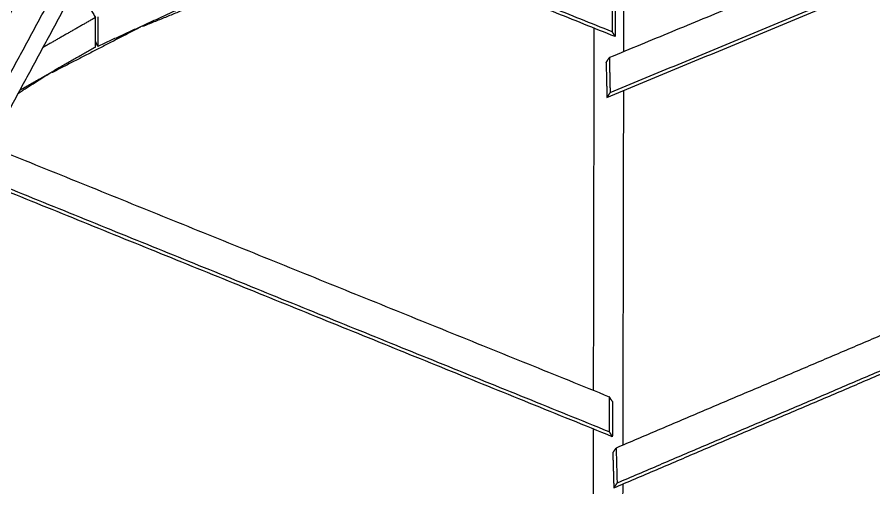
# Model space of a CAD drawing. Header units: millimetres. Extents: x 507.9 to 541, y 40.2 to 69.3.
# Drawn here: x 514.291 to 516.027, y 46.5 to 47.454 of the extents above; entities that cross this region are included whole.
import ezdxf

# ---------------------------------------------------------------- set-up
doc = ezdxf.new("R2010")
doc.units = ezdxf.units.MM
doc.layers.add('Make2D$Visible$Curves', color=7, linetype='Continuous', true_color=0x000000)

msp = doc.modelspace()

# ---------------------------------------------------------------- linework, layer by layer
at = {"layer": 'Make2D$Visible$Curves', "color": 18, "lineweight": -3, "true_color": 0x000000}
for points in [[(515.52074, 47.38365), (515.52159, 47.84032), (515.52243, 48.29698)], [(515.49684, 47.42395), (514.99102, 47.62691), (514.4852, 47.82988)], [(515.50318, 47.41409), (514.99736, 47.61706), (514.49154, 47.82003)], [(514.20467, 47.20466), (514.36685, 47.50482), (514.52903, 47.80499)], [(514.236, 47.19243), (514.39798, 47.49223), (514.55996, 47.79202)], [(516.50275, 47.78895), (515.99708, 47.58025), (515.49141, 47.37154)], [(514.11194, 47.15387), (514.27444, 47.45462), (514.43693, 47.75537)], [(515.49298, 47.30085), (516.01189, 47.5157), (516.53079, 47.73055)], [(515.48648, 47.29092), (516.00538, 47.50577), (516.52429, 47.72062)], [(514.41236, 47.51884), (514.43121, 47.48582), (514.45007, 47.45281)], [(514.73061, 47.50966), (514.63797, 47.47199), (514.54534, 47.43432)], [(515.49697, 47.49505), (515.4969, 47.4595), (515.49684, 47.42395)], [(515.50331, 47.48519), (515.50325, 47.44964), (515.50318, 47.41409)], [(514.63665, 47.47768), (514.54575, 47.43601), (514.45485, 47.39433)], [(514.45007, 47.45281), (514.39713, 47.42257), (514.3442, 47.39233)], [(514.45007, 47.39281), (514.45007, 47.42281), (514.45007, 47.45281)], [(514.45485, 47.45433), (514.45485, 47.42433), (514.45485, 47.39433)], [(514.5405, 47.43301), (514.45159, 47.38724), (514.36268, 47.34147)], [(514.54026, 47.43349), (514.54038, 47.43325), (514.5405, 47.43301)], [(514.54534, 47.43432), (514.54508, 47.43495), (514.54482, 47.43558)], [(515.45947, 46.69749), (515.46015, 47.06429), (515.46083, 47.43109)], [(515.49684, 47.42395), (515.50001, 47.41902), (515.50318, 47.41409)], [(514.45485, 47.39433), (514.45246, 47.39954), (514.45007, 47.40474)], [(514.45007, 47.39281), (514.37373, 47.3492), (514.29738, 47.30559)], [(515.4849, 47.36162), (515.48815, 47.36658), (515.49141, 47.37154)], [(515.49141, 47.37154), (515.4922, 47.33619), (515.49298, 47.30085)], [(515.4849, 47.36162), (515.48569, 47.32627), (515.48648, 47.29092)], [(514.35748, 47.33942), (514.32569, 47.31929), (514.2939, 47.29916)], [(514.36268, 47.34147), (514.3624, 47.34202), (514.36212, 47.34256)], [(515.49298, 47.30085), (515.48973, 47.29588), (515.48648, 47.29092)], [(515.51927, 46.58664), (515.51993, 46.94585), (515.5206, 47.30505)], [(514.17395, 47.21708), (514.83265, 46.95078), (515.49135, 46.68449)], [(515.49107, 46.61339), (514.81818, 46.8861), (514.14528, 47.15882)], [(516.85951, 47.15589), (516.1823, 46.86826), (515.50509, 46.58062)], [(515.49746, 46.60351), (514.82457, 46.87623), (514.15168, 47.14894)], [(515.50044, 46.49995), (516.19083, 46.79387), (516.88122, 47.08778)], [(515.5071, 46.50994), (516.19749, 46.80386), (516.88788, 47.09777)], [(515.49135, 46.68449), (515.49121, 46.64894), (515.49107, 46.61339)], [(515.49775, 46.67461), (515.49455, 46.67955), (515.49135, 46.68449)], [(515.49775, 46.67461), (515.49761, 46.63906), (515.49746, 46.60351)], [(515.45805, 45.9312), (515.45869, 46.27508), (515.45933, 46.61897)], [(515.49107, 46.61339), (515.49427, 46.60845), (515.49746, 46.60351)], [(513.82371, 46.59218), (514.65266, 46.25688), (515.4816, 45.92159)], [(515.49844, 46.57063), (515.50176, 46.57563), (515.50509, 46.58062)], [(515.49844, 46.57063), (515.49944, 46.53529), (515.50044, 46.49995)], [(515.50509, 46.58062), (515.5061, 46.54528), (515.5071, 46.50994)], [(517.17992, 46.54713), (516.33755, 46.18173), (515.49517, 45.81633)], [(515.48132, 45.85049), (514.63818, 46.1922), (513.79505, 46.53392)], [(515.48771, 45.84061), (514.64458, 46.18233), (513.80145, 46.52404)], [(515.5071, 46.50994), (515.50377, 46.50495), (515.50044, 46.49995)], [(515.51786, 45.82664), (515.51849, 46.16727), (515.51912, 46.5079)]]:
    msp.add_open_spline(points, degree=2, dxfattribs=at)

doc.saveas('drawing.dxf')
